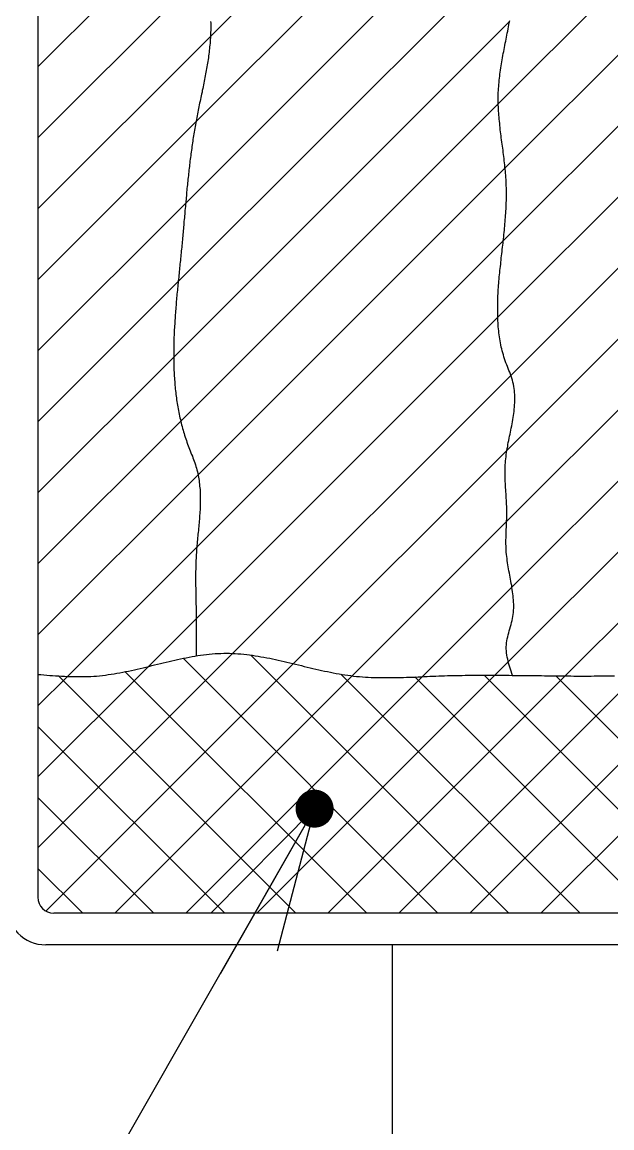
# Model space of a CAD drawing. Extents: x 443 to 1217, y -1921 to -677.
# Drawn here: x 689.72 to 696.98, y -1021.43 to -1007.81 of the extents above; entities that cross this region are included whole.
import ezdxf

# ---------------------------------------------------------------- set-up
doc = ezdxf.new("R2010")
doc.units = 0
doc.header["$MEASUREMENT"] = 0
doc.layers.get('0').update_dxf_attribs({"linetype": 'CONTINUOUS'})
doc.layers.add('3', color=8, linetype='CONTINUOUS')
doc.layers.add('5', color=7, linetype='CONTINUOUS')

msp = doc.modelspace()

# ---------------------------------------------------------------- linework, layer by layer
at = {"color": 8, "linetype": 'Continuous'}
for p, q in [((695.585, -1008.819), (703.146, -1001.258)), ((695.647, -1010.507), (704.895, -1001.258)), ((695.669, -1009.61), (704.021, -1001.258)), ((695.579, -1011.449), (704.935, -1002.094)), ((695.739, -1012.164), (704.927, -1002.976)), ((695.693, -1013.085), (704.897, -1003.88)), ((692.042, -1007.989), (695.551, -1004.481)), ((695.688, -1013.964), (704.86, -1004.792)), ((691.863, -1009.043), (695.609, -1005.297)), ((695.754, -1014.773), (704.836, -1005.691)), ((691.737, -1010.044), (695.713, -1006.067)), ((689.918, -1008.364), (691.821, -1006.461)), ((695.709, -1015.693), (704.841, -1006.56)), ((691.645, -1011.01), (695.79, -1006.866)), ((689.918, -1009.238), (691.971, -1007.186)), ((696.409, -1015.867), (704.876, -1007.4)), ((691.59, -1011.94), (695.724, -1007.806)), ((689.918, -1010.113), (692.042, -1007.989)), ((691.676, -1012.728), (695.585, -1008.819)), ((689.918, -1010.988), (691.863, -1009.043)), ((691.89, -1013.389), (695.669, -1009.61)), ((689.918, -1011.862), (691.737, -1010.044)), ((691.874, -1014.28), (695.647, -1010.507)), ((689.918, -1012.737), (691.645, -1011.01)), ((691.867, -1015.162), (695.579, -1011.449)), ((689.918, -1013.611), (691.59, -1011.94)), ((692.314, -1015.589), (695.739, -1012.164)), ((689.918, -1014.486), (691.676, -1012.728)), ((693.061, -1015.716), (695.693, -1013.085)), ((689.918, -1015.361), (691.89, -1013.389)), ((693.786, -1015.866), (695.688, -1013.964)), ((690.281, -1015.872), (691.874, -1014.28)), ((694.651, -1015.875), (695.754, -1014.773)), ((691.278, -1015.75), (691.867, -1015.162)), ((689.918, -1017.984), (692.314, -1015.589)), ((690.015, -1018.763), (693.061, -1015.716)), ((694.843, -1018.789), (691.704, -1015.65)), ((695.717, -1018.789), (692.538, -1015.61)), ((695.543, -1015.858), (695.709, -1015.693)), ((689.918, -1017.11), (691.278, -1015.75)), ((693.968, -1018.789), (690.994, -1015.815)), ((696.592, -1018.789), (693.649, -1015.846)), ((689.918, -1016.235), (690.281, -1015.872)), ((693.094, -1018.789), (690.171, -1015.867)), ((690.863, -1018.789), (693.786, -1015.866)), ((691.738, -1018.789), (694.651, -1015.875)), ((692.612, -1018.789), (695.543, -1015.858)), ((693.487, -1018.789), (696.409, -1015.867)), ((694.362, -1018.789), (697.288, -1015.863)), ((697.467, -1018.789), (694.557, -1015.879)), ((695.236, -1018.789), (698.15, -1015.875)), ((698.341, -1018.789), (695.41, -1015.858)), ((696.111, -1018.789), (699.017, -1015.883)), ((699.216, -1018.789), (696.292, -1015.866)), ((692.219, -1018.789), (689.918, -1016.489)), ((691.344, -1018.789), (689.918, -1017.363)), ((690.47, -1018.789), (689.918, -1018.238))]:
    msp.add_line(p, q, dxfattribs=at)
at = {"color": 7, "linetype": 'Continuous'}
msp.add_line((693.324, -1017.501), (681.722, -1037.817), dxfattribs=at)
at = {"color": 8}
for q in [(692.046, -1018.791), (692.862, -1019.257)]:
    msp.add_line((693.324, -1017.501), q, dxfattribs=at)
at = {"color": 0}
msp.add_line((693.324, -1017.501), (692.165, -1019.531), dxfattribs=at)
at = {"color": 8, "const_width": 0.234}
msp.add_lwpolyline([(693.441, -1017.501, 1), (693.207, -1017.502, 1), (693.441, -1017.501)], format="xyb", dxfattribs=at)
at = {"layer": '3', "color": 3, "linetype": 'Continuous'}
for p, q in [((689.918, -999.797), (689.918, -1018.594)), ((710.371, -1018.789), (690.113, -1018.789)), ((710.468, -1019.179), (690.016, -1019.179))]:
    msp.add_line(p, q, dxfattribs=at)
at = {"layer": '3', "color": 3}
for p, q in [((692.044, -1007.804), (692.045, -1007.826)), ((695.721, -1007.821), (695.726, -1007.795)), ((692.044, -1007.938), (692.043, -1007.961)), ((692.045, -1007.915), (692.044, -1007.938)), ((692.045, -1007.826), (692.045, -1007.849)), ((692.045, -1007.849), (692.045, -1007.87)), ((692.045, -1007.87), (692.045, -1007.893)), ((692.045, -1007.893), (692.045, -1007.915)), ((695.692, -1007.973), (695.696, -1007.948)), ((695.696, -1007.948), (695.702, -1007.923)), ((695.702, -1007.923), (695.706, -1007.897)), ((695.706, -1007.897), (695.712, -1007.872)), ((695.712, -1007.872), (695.716, -1007.846)), ((695.716, -1007.846), (695.721, -1007.821)), ((692.037, -1008.072), (692.035, -1008.095)), ((692.039, -1008.05), (692.037, -1008.072)), ((692.04, -1008.027), (692.039, -1008.05)), ((692.041, -1008.006), (692.04, -1008.027)), ((692.043, -1007.983), (692.041, -1008.006)), ((692.043, -1007.961), (692.043, -1007.983)), ((695.666, -1008.099), (695.671, -1008.074)), ((695.671, -1008.074), (695.677, -1008.049)), ((695.677, -1008.049), (695.681, -1008.024)), ((695.681, -1008.024), (695.687, -1007.998)), ((695.687, -1007.998), (695.692, -1007.973)), ((692.023, -1008.207), (692.019, -1008.229)), ((692.025, -1008.184), (692.023, -1008.207)), ((692.028, -1008.163), (692.025, -1008.184)), ((692.03, -1008.14), (692.028, -1008.163)), ((692.032, -1008.118), (692.03, -1008.14)), ((692.035, -1008.095), (692.032, -1008.118)), ((695.637, -1008.252), (695.642, -1008.226)), ((695.642, -1008.226), (695.647, -1008.201)), ((695.647, -1008.201), (695.652, -1008.176)), ((695.652, -1008.176), (695.656, -1008.151)), ((695.656, -1008.151), (695.661, -1008.124)), ((695.661, -1008.124), (695.666, -1008.099)), ((691.999, -1008.363), (691.994, -1008.386)), ((692.002, -1008.341), (691.999, -1008.363)), ((692.006, -1008.318), (692.002, -1008.341)), ((692.009, -1008.297), (692.006, -1008.318)), ((692.013, -1008.274), (692.009, -1008.297)), ((692.016, -1008.252), (692.013, -1008.274)), ((692.019, -1008.229), (692.016, -1008.252)), ((695.617, -1008.378), (695.62, -1008.352)), ((695.62, -1008.352), (695.624, -1008.327)), ((695.624, -1008.327), (695.629, -1008.302)), ((695.629, -1008.302), (695.633, -1008.277)), ((695.633, -1008.277), (695.637, -1008.252)), ((691.973, -1008.497), (691.969, -1008.52)), ((691.978, -1008.475), (691.973, -1008.497)), ((691.982, -1008.452), (691.978, -1008.475)), ((691.987, -1008.431), (691.982, -1008.452)), ((691.991, -1008.408), (691.987, -1008.431)), ((691.994, -1008.386), (691.991, -1008.408)), ((695.599, -1008.505), (695.603, -1008.479)), ((695.603, -1008.479), (695.606, -1008.454)), ((695.606, -1008.454), (695.609, -1008.428)), ((695.609, -1008.428), (695.612, -1008.403)), ((695.612, -1008.403), (695.617, -1008.378)), ((691.947, -1008.631), (691.942, -1008.654)), ((691.952, -1008.609), (691.947, -1008.631)), ((691.956, -1008.586), (691.952, -1008.609)), ((691.96, -1008.565), (691.956, -1008.586)), ((691.965, -1008.542), (691.96, -1008.565)), ((691.969, -1008.52), (691.965, -1008.542)), ((695.587, -1008.656), (695.588, -1008.631)), ((695.588, -1008.631), (695.591, -1008.605)), ((695.591, -1008.605), (695.593, -1008.58)), ((695.593, -1008.58), (695.595, -1008.555)), ((695.595, -1008.555), (695.597, -1008.53)), ((695.597, -1008.53), (695.599, -1008.505)), ((691.919, -1008.765), (691.915, -1008.788)), ((691.923, -1008.743), (691.919, -1008.765)), ((691.928, -1008.721), (691.923, -1008.743)), ((691.933, -1008.699), (691.928, -1008.721)), ((691.938, -1008.676), (691.933, -1008.699)), ((691.942, -1008.654), (691.938, -1008.676)), ((695.585, -1008.706), (695.586, -1008.681)), ((695.585, -1008.731), (695.585, -1008.706)), ((695.585, -1008.758), (695.585, -1008.731)), ((695.585, -1008.783), (695.585, -1008.758)), ((695.586, -1008.681), (695.587, -1008.656)), ((691.891, -1008.899), (691.886, -1008.922)), ((691.895, -1008.877), (691.891, -1008.899)), ((691.9, -1008.855), (691.895, -1008.877)), ((691.905, -1008.833), (691.9, -1008.855)), ((691.909, -1008.81), (691.905, -1008.833)), ((691.915, -1008.788), (691.909, -1008.81)), ((695.585, -1008.808), (695.585, -1008.783)), ((695.586, -1008.833), (695.585, -1008.808)), ((695.587, -1008.859), (695.586, -1008.833)), ((695.588, -1008.884), (695.587, -1008.859)), ((695.59, -1008.909), (695.588, -1008.884)), ((691.865, -1009.033), (691.86, -1009.055)), ((691.869, -1009.012), (691.865, -1009.033)), ((691.873, -1008.989), (691.869, -1009.012)), ((691.878, -1008.967), (691.873, -1008.989)), ((691.882, -1008.944), (691.878, -1008.967)), ((691.886, -1008.922), (691.882, -1008.944)), ((695.591, -1008.934), (695.59, -1008.909)), ((695.593, -1008.96), (695.591, -1008.934)), ((695.595, -1008.985), (695.593, -1008.96)), ((695.597, -1009.01), (695.595, -1008.985)), ((695.599, -1009.035), (695.597, -1009.01)), ((695.603, -1009.062), (695.599, -1009.035)), ((691.842, -1009.167), (691.837, -1009.189)), ((691.845, -1009.144), (691.842, -1009.167)), ((691.849, -1009.123), (691.845, -1009.144)), ((691.853, -1009.1), (691.849, -1009.123)), ((691.857, -1009.078), (691.853, -1009.1)), ((691.86, -1009.055), (691.857, -1009.078)), ((695.605, -1009.087), (695.603, -1009.062)), ((695.608, -1009.112), (695.605, -1009.087)), ((695.61, -1009.138), (695.608, -1009.112)), ((695.614, -1009.163), (695.61, -1009.138)), ((695.617, -1009.188), (695.614, -1009.163)), ((691.821, -1009.301), (691.818, -1009.323)), ((691.824, -1009.279), (691.821, -1009.301)), ((691.827, -1009.257), (691.824, -1009.279)), ((691.831, -1009.234), (691.827, -1009.257)), ((691.834, -1009.212), (691.831, -1009.234)), ((691.837, -1009.189), (691.834, -1009.212)), ((695.62, -1009.214), (695.617, -1009.188)), ((695.623, -1009.239), (695.62, -1009.214)), ((695.627, -1009.264), (695.623, -1009.239)), ((695.63, -1009.291), (695.627, -1009.264)), ((695.633, -1009.316), (695.63, -1009.291)), ((695.636, -1009.342), (695.633, -1009.316)), ((691.801, -1009.435), (691.799, -1009.457)), ((691.805, -1009.413), (691.801, -1009.435)), ((691.808, -1009.391), (691.805, -1009.413)), ((691.811, -1009.368), (691.808, -1009.391)), ((691.814, -1009.346), (691.811, -1009.368)), ((691.818, -1009.323), (691.814, -1009.346)), ((695.64, -1009.367), (695.636, -1009.342)), ((695.644, -1009.392), (695.64, -1009.367)), ((695.647, -1009.418), (695.644, -1009.392)), ((695.651, -1009.443), (695.647, -1009.418)), ((695.654, -1009.469), (695.651, -1009.443)), ((691.785, -1009.569), (691.783, -1009.591)), ((691.787, -1009.547), (691.785, -1009.569)), ((691.79, -1009.525), (691.787, -1009.547)), ((691.794, -1009.502), (691.79, -1009.525)), ((691.796, -1009.48), (691.794, -1009.502)), ((691.799, -1009.457), (691.796, -1009.48)), ((695.656, -1009.494), (695.654, -1009.469)), ((695.659, -1009.52), (695.656, -1009.494)), ((695.663, -1009.546), (695.659, -1009.52)), ((695.666, -1009.572), (695.663, -1009.546)), ((695.668, -1009.598), (695.666, -1009.572)), ((691.77, -1009.704), (691.768, -1009.726)), ((691.772, -1009.682), (691.77, -1009.704)), ((691.775, -1009.659), (691.772, -1009.682)), ((691.777, -1009.637), (691.775, -1009.659)), ((691.779, -1009.614), (691.777, -1009.637)), ((691.783, -1009.591), (691.779, -1009.614)), ((695.67, -1009.623), (695.668, -1009.598)), ((695.673, -1009.649), (695.67, -1009.623)), ((695.676, -1009.674), (695.673, -1009.649)), ((695.678, -1009.7), (695.676, -1009.674)), ((695.679, -1009.726), (695.678, -1009.7)), ((691.753, -1009.862), (691.751, -1009.883)), ((691.756, -1009.839), (691.753, -1009.862)), ((691.758, -1009.816), (691.756, -1009.839)), ((691.761, -1009.794), (691.758, -1009.816)), ((691.763, -1009.771), (691.761, -1009.794)), ((691.765, -1009.748), (691.763, -1009.771)), ((691.768, -1009.726), (691.765, -1009.748)), ((695.681, -1009.751), (695.679, -1009.726)), ((695.682, -1009.778), (695.681, -1009.751)), ((695.683, -1009.804), (695.682, -1009.778)), ((695.684, -1009.83), (695.683, -1009.804)), ((695.685, -1009.855), (695.684, -1009.83)), ((695.685, -1009.881), (695.685, -1009.855)), ((691.741, -1009.996), (691.739, -1010.019)), ((691.744, -1009.974), (691.741, -1009.996)), ((691.746, -1009.951), (691.744, -1009.974)), ((691.747, -1009.928), (691.746, -1009.951)), ((691.749, -1009.906), (691.747, -1009.928)), ((691.751, -1009.883), (691.749, -1009.906)), ((695.687, -1009.907), (695.685, -1009.881)), ((695.685, -1009.986), (695.687, -1009.96)), ((695.685, -1010.012), (695.685, -1009.986)), ((695.687, -1009.933), (695.687, -1009.907)), ((695.687, -1009.96), (695.687, -1009.933)), ((691.728, -1010.132), (691.727, -1010.155)), ((691.73, -1010.109), (691.728, -1010.132)), ((691.733, -1010.086), (691.73, -1010.109)), ((691.735, -1010.064), (691.733, -1010.086)), ((691.737, -1010.041), (691.735, -1010.064)), ((691.739, -1010.019), (691.737, -1010.041)), ((695.68, -1010.142), (695.681, -1010.115)), ((695.681, -1010.115), (695.682, -1010.089)), ((695.682, -1010.089), (695.683, -1010.063)), ((695.683, -1010.063), (695.684, -1010.038)), ((695.684, -1010.038), (695.685, -1010.012)), ((691.716, -1010.267), (691.714, -1010.29)), ((691.718, -1010.245), (691.716, -1010.267)), ((691.721, -1010.222), (691.718, -1010.245)), ((691.723, -1010.199), (691.721, -1010.222)), ((691.725, -1010.177), (691.723, -1010.199)), ((691.727, -1010.155), (691.725, -1010.177)), ((695.67, -1010.272), (695.672, -1010.246)), ((695.672, -1010.246), (695.675, -1010.22)), ((695.675, -1010.22), (695.676, -1010.194)), ((695.676, -1010.194), (695.678, -1010.168)), ((695.678, -1010.168), (695.68, -1010.142)), ((691.704, -1010.404), (691.702, -1010.426)), ((691.706, -1010.381), (691.704, -1010.404)), ((691.709, -1010.359), (691.706, -1010.381)), ((691.711, -1010.336), (691.709, -1010.359)), ((691.713, -1010.313), (691.711, -1010.336)), ((691.714, -1010.29), (691.713, -1010.313)), ((695.655, -1010.43), (695.658, -1010.403)), ((695.658, -1010.403), (695.66, -1010.377)), ((695.66, -1010.377), (695.663, -1010.351)), ((695.663, -1010.351), (695.666, -1010.325)), ((695.666, -1010.325), (695.668, -1010.299)), ((695.668, -1010.299), (695.67, -1010.272)), ((691.692, -1010.541), (691.69, -1010.563)), ((691.694, -1010.518), (691.692, -1010.541)), ((691.696, -1010.495), (691.694, -1010.518)), ((691.698, -1010.472), (691.696, -1010.495)), ((691.7, -1010.449), (691.698, -1010.472)), ((691.702, -1010.426), (691.7, -1010.449)), ((695.641, -1010.561), (695.644, -1010.535)), ((695.644, -1010.535), (695.646, -1010.509)), ((695.646, -1010.509), (695.649, -1010.483)), ((695.649, -1010.483), (695.653, -1010.457)), ((695.653, -1010.457), (695.655, -1010.43)), ((691.678, -1010.678), (691.676, -1010.701)), ((691.68, -1010.655), (691.678, -1010.678)), ((691.683, -1010.632), (691.68, -1010.655)), ((691.686, -1010.609), (691.683, -1010.632)), ((691.688, -1010.586), (691.686, -1010.609)), ((691.69, -1010.563), (691.688, -1010.586)), ((695.625, -1010.692), (695.629, -1010.666)), ((695.629, -1010.666), (695.632, -1010.64)), ((695.632, -1010.64), (695.635, -1010.614)), ((695.635, -1010.614), (695.637, -1010.587)), ((695.637, -1010.587), (695.641, -1010.561)), ((691.667, -1010.793), (691.664, -1010.816)), ((691.669, -1010.77), (691.667, -1010.793)), ((691.672, -1010.748), (691.669, -1010.77)), ((691.674, -1010.724), (691.672, -1010.748)), ((691.676, -1010.701), (691.674, -1010.724)), ((695.611, -1010.822), (695.615, -1010.796)), ((695.615, -1010.796), (695.617, -1010.77)), ((695.617, -1010.77), (695.62, -1010.744)), ((695.62, -1010.744), (695.623, -1010.718)), ((695.623, -1010.718), (695.625, -1010.692)), ((691.653, -1010.932), (691.651, -1010.955)), ((691.655, -1010.908), (691.653, -1010.932)), ((691.657, -1010.885), (691.655, -1010.908)), ((691.66, -1010.862), (691.657, -1010.885)), ((691.662, -1010.839), (691.66, -1010.862)), ((691.664, -1010.816), (691.662, -1010.839)), ((695.598, -1010.952), (695.6, -1010.926)), ((695.6, -1010.926), (695.604, -1010.9)), ((695.604, -1010.9), (695.606, -1010.874)), ((695.606, -1010.874), (695.608, -1010.848)), ((695.608, -1010.848), (695.611, -1010.822)), ((691.639, -1011.07), (691.637, -1011.093)), ((691.641, -1011.047), (691.639, -1011.07)), ((691.643, -1011.023), (691.641, -1011.047)), ((691.645, -1011), (691.643, -1011.023)), ((691.648, -1010.978), (691.645, -1011)), ((691.651, -1010.955), (691.648, -1010.978)), ((695.585, -1011.107), (695.587, -1011.081)), ((695.587, -1011.081), (695.59, -1011.056)), ((695.59, -1011.056), (695.592, -1011.03)), ((695.592, -1011.03), (695.594, -1011.004)), ((695.594, -1011.004), (695.596, -1010.978)), ((695.596, -1010.978), (695.598, -1010.952)), ((691.626, -1011.209), (691.624, -1011.231)), ((691.628, -1011.186), (691.626, -1011.209)), ((691.63, -1011.163), (691.628, -1011.186)), ((691.632, -1011.139), (691.63, -1011.163)), ((691.635, -1011.116), (691.632, -1011.139)), ((691.637, -1011.093), (691.635, -1011.116)), ((695.579, -1011.236), (695.58, -1011.211)), ((695.58, -1011.211), (695.581, -1011.185)), ((695.581, -1011.185), (695.583, -1011.158)), ((695.583, -1011.158), (695.584, -1011.133)), ((695.584, -1011.133), (695.585, -1011.107)), ((691.614, -1011.347), (691.613, -1011.371)), ((691.616, -1011.324), (691.614, -1011.347)), ((691.618, -1011.301), (691.616, -1011.324)), ((691.62, -1011.278), (691.618, -1011.301)), ((691.621, -1011.254), (691.62, -1011.278)), ((691.624, -1011.231), (691.621, -1011.254)), ((695.578, -1011.287), (695.579, -1011.262)), ((695.578, -1011.313), (695.578, -1011.287)), ((695.578, -1011.338), (695.578, -1011.313)), ((695.578, -1011.363), (695.578, -1011.338)), ((695.579, -1011.262), (695.579, -1011.236)), ((691.604, -1011.486), (691.603, -1011.509)), ((691.606, -1011.463), (691.604, -1011.486)), ((691.607, -1011.44), (691.606, -1011.463)), ((691.609, -1011.417), (691.607, -1011.44)), ((691.611, -1011.394), (691.609, -1011.417)), ((691.613, -1011.371), (691.611, -1011.394)), ((695.578, -1011.39), (695.578, -1011.363)), ((695.578, -1011.415), (695.578, -1011.39)), ((695.579, -1011.44), (695.578, -1011.415)), ((695.58, -1011.465), (695.579, -1011.44)), ((695.581, -1011.491), (695.58, -1011.465)), ((695.582, -1011.516), (695.581, -1011.491)), ((691.596, -1011.625), (691.595, -1011.648)), ((691.597, -1011.601), (691.596, -1011.625)), ((691.599, -1011.578), (691.597, -1011.601)), ((691.6, -1011.555), (691.599, -1011.578)), ((691.602, -1011.532), (691.6, -1011.555)), ((691.603, -1011.509), (691.602, -1011.532)), ((695.584, -1011.541), (695.582, -1011.516)), ((695.586, -1011.566), (695.584, -1011.541)), ((695.588, -1011.591), (695.586, -1011.566)), ((695.591, -1011.616), (695.588, -1011.591)), ((695.594, -1011.641), (695.591, -1011.616)), ((691.592, -1011.739), (691.591, -1011.762)), ((691.591, -1011.762), (691.591, -1011.785)), ((691.593, -1011.716), (691.592, -1011.739)), ((691.594, -1011.671), (691.593, -1011.694)), ((691.593, -1011.694), (691.593, -1011.716)), ((691.595, -1011.648), (691.594, -1011.671)), ((695.597, -1011.666), (695.594, -1011.641)), ((695.6, -1011.69), (695.597, -1011.666)), ((695.605, -1011.715), (695.6, -1011.69)), ((695.609, -1011.74), (695.605, -1011.715)), ((695.614, -1011.764), (695.609, -1011.74)), ((695.618, -1011.789), (695.614, -1011.764)), ((691.591, -1011.785), (691.59, -1011.808)), ((691.59, -1011.808), (691.59, -1011.831)), ((691.59, -1011.831), (691.59, -1011.854)), ((691.59, -1011.854), (691.59, -1011.877)), ((691.59, -1011.877), (691.59, -1011.9)), ((691.59, -1011.9), (691.59, -1011.922)), ((695.623, -1011.815), (695.618, -1011.789)), ((695.629, -1011.839), (695.623, -1011.815)), ((695.635, -1011.862), (695.629, -1011.839)), ((695.642, -1011.888), (695.635, -1011.862)), ((695.648, -1011.912), (695.642, -1011.888)), ((691.59, -1011.922), (691.59, -1011.945)), ((691.59, -1011.945), (691.59, -1011.968)), ((691.59, -1011.968), (691.59, -1011.991)), ((691.59, -1011.991), (691.591, -1012.014)), ((691.591, -1012.014), (691.591, -1012.037)), ((691.591, -1012.037), (691.592, -1012.06)), ((695.655, -1011.936), (695.648, -1011.912)), ((695.663, -1011.961), (695.655, -1011.936)), ((695.671, -1011.985), (695.663, -1011.961)), ((695.679, -1012.009), (695.671, -1011.985)), ((695.689, -1012.033), (695.679, -1012.009)), ((695.697, -1012.056), (695.689, -1012.033)), ((691.592, -1012.06), (691.593, -1012.083)), ((691.593, -1012.083), (691.593, -1012.106)), ((691.593, -1012.106), (691.594, -1012.127)), ((691.594, -1012.127), (691.595, -1012.15)), ((691.595, -1012.15), (691.597, -1012.173)), ((691.597, -1012.173), (691.599, -1012.196)), ((695.707, -1012.08), (695.697, -1012.056)), ((695.716, -1012.103), (695.707, -1012.08)), ((695.726, -1012.127), (695.716, -1012.103)), ((695.734, -1012.151), (695.726, -1012.127)), ((695.743, -1012.176), (695.734, -1012.151)), ((695.752, -1012.2), (695.743, -1012.176)), ((691.599, -1012.196), (691.6, -1012.219)), ((691.6, -1012.219), (691.602, -1012.241)), ((691.602, -1012.241), (691.603, -1012.264)), ((691.603, -1012.264), (691.605, -1012.286)), ((691.605, -1012.286), (691.607, -1012.308)), ((691.607, -1012.308), (691.609, -1012.331)), ((695.76, -1012.224), (695.752, -1012.2)), ((695.766, -1012.249), (695.76, -1012.224)), ((695.772, -1012.274), (695.766, -1012.249)), ((695.776, -1012.3), (695.772, -1012.274)), ((695.78, -1012.325), (695.776, -1012.3)), ((691.609, -1012.331), (691.612, -1012.353)), ((691.612, -1012.353), (691.615, -1012.376)), ((691.615, -1012.376), (691.617, -1012.399)), ((691.617, -1012.399), (691.62, -1012.42)), ((691.62, -1012.42), (691.623, -1012.443)), ((691.623, -1012.443), (691.626, -1012.465)), ((695.784, -1012.35), (695.78, -1012.325)), ((695.786, -1012.375), (695.784, -1012.35)), ((695.788, -1012.401), (695.786, -1012.375)), ((695.788, -1012.426), (695.788, -1012.401)), ((695.789, -1012.452), (695.788, -1012.426)), ((691.626, -1012.465), (691.629, -1012.487)), ((691.629, -1012.487), (691.632, -1012.51)), ((691.632, -1012.51), (691.637, -1012.532)), ((691.637, -1012.532), (691.64, -1012.553)), ((691.64, -1012.553), (691.644, -1012.576)), ((691.644, -1012.576), (691.648, -1012.598)), ((695.779, -1012.608), (695.781, -1012.582)), ((695.781, -1012.582), (695.785, -1012.556)), ((695.785, -1012.556), (695.786, -1012.529)), ((695.786, -1012.529), (695.788, -1012.503)), ((695.788, -1012.477), (695.789, -1012.452)), ((695.788, -1012.503), (695.788, -1012.477)), ((691.648, -1012.598), (691.652, -1012.62)), ((691.652, -1012.62), (691.656, -1012.642)), ((691.656, -1012.642), (691.662, -1012.665)), ((691.662, -1012.665), (691.666, -1012.686)), ((691.666, -1012.686), (691.672, -1012.708)), ((691.672, -1012.708), (691.676, -1012.73)), ((695.76, -1012.737), (695.764, -1012.71)), ((695.764, -1012.71), (695.768, -1012.685)), ((695.768, -1012.685), (695.773, -1012.659)), ((695.773, -1012.659), (695.776, -1012.633)), ((695.776, -1012.633), (695.779, -1012.608)), ((691.676, -1012.73), (691.681, -1012.752)), ((691.681, -1012.752), (691.687, -1012.774)), ((691.687, -1012.774), (691.692, -1012.795)), ((691.692, -1012.795), (691.699, -1012.817)), ((691.699, -1012.817), (691.704, -1012.839)), ((691.704, -1012.839), (691.711, -1012.861)), ((695.736, -1012.864), (695.74, -1012.839)), ((695.74, -1012.839), (695.745, -1012.813)), ((695.745, -1012.813), (695.751, -1012.788)), ((695.751, -1012.788), (695.755, -1012.763)), ((695.755, -1012.763), (695.76, -1012.737)), ((691.711, -1012.861), (691.717, -1012.881)), ((691.717, -1012.881), (691.724, -1012.903)), ((691.724, -1012.903), (691.732, -1012.925)), ((691.732, -1012.925), (691.738, -1012.947)), ((691.738, -1012.947), (691.746, -1012.968)), ((691.746, -1012.968), (691.753, -1012.989)), ((691.753, -1012.989), (691.761, -1013.01)), ((695.705, -1013.016), (695.709, -1012.99)), ((695.709, -1012.99), (695.715, -1012.965)), ((695.715, -1012.965), (695.72, -1012.939)), ((695.72, -1012.939), (695.725, -1012.914)), ((695.725, -1012.914), (695.73, -1012.889)), ((695.73, -1012.889), (695.736, -1012.864)), ((691.761, -1013.01), (691.769, -1013.032)), ((691.769, -1013.032), (691.776, -1013.053)), ((691.776, -1013.053), (691.785, -1013.074)), ((691.785, -1013.074), (691.794, -1013.095)), ((691.794, -1013.095), (691.801, -1013.117)), ((691.801, -1013.117), (691.81, -1013.138)), ((695.684, -1013.141), (695.688, -1013.116)), ((695.688, -1013.116), (695.692, -1013.091)), ((695.692, -1013.091), (695.696, -1013.066)), ((695.696, -1013.066), (695.701, -1013.041)), ((695.701, -1013.041), (695.705, -1013.016)), ((691.81, -1013.138), (691.819, -1013.158)), ((691.819, -1013.158), (691.826, -1013.18)), ((691.826, -1013.18), (691.834, -1013.201)), ((691.834, -1013.201), (691.843, -1013.223)), ((691.843, -1013.223), (691.849, -1013.243)), ((691.849, -1013.243), (691.857, -1013.265)), ((691.857, -1013.265), (691.863, -1013.287)), ((695.671, -1013.267), (695.673, -1013.241)), ((695.673, -1013.241), (695.676, -1013.216)), ((695.676, -1013.216), (695.678, -1013.191)), ((695.678, -1013.191), (695.681, -1013.166)), ((695.681, -1013.166), (695.684, -1013.141)), ((691.863, -1013.287), (691.87, -1013.308)), ((691.87, -1013.308), (691.875, -1013.329)), ((691.875, -1013.329), (691.881, -1013.351)), ((691.881, -1013.351), (691.886, -1013.373)), ((691.886, -1013.373), (691.891, -1013.395)), ((691.891, -1013.395), (691.895, -1013.417)), ((695.669, -1013.342), (695.67, -1013.317)), ((695.669, -1013.369), (695.669, -1013.342)), ((695.669, -1013.394), (695.669, -1013.369)), ((695.67, -1013.42), (695.669, -1013.394)), ((695.67, -1013.292), (695.671, -1013.267)), ((695.67, -1013.317), (695.67, -1013.292)), ((691.895, -1013.417), (691.898, -1013.438)), ((691.898, -1013.438), (691.902, -1013.461)), ((691.902, -1013.461), (691.905, -1013.483)), ((691.905, -1013.483), (691.907, -1013.505)), ((691.907, -1013.505), (691.909, -1013.528)), ((691.909, -1013.528), (691.911, -1013.55)), ((695.671, -1013.445), (695.67, -1013.42)), ((695.672, -1013.471), (695.671, -1013.445)), ((695.673, -1013.496), (695.672, -1013.471)), ((695.675, -1013.522), (695.673, -1013.496)), ((695.676, -1013.547), (695.675, -1013.522)), ((691.911, -1013.55), (691.914, -1013.572)), ((691.914, -1013.572), (691.915, -1013.594)), ((691.915, -1013.594), (691.916, -1013.617)), ((691.916, -1013.617), (691.916, -1013.64)), ((691.916, -1013.64), (691.917, -1013.662)), ((691.917, -1013.662), (691.917, -1013.685)), ((695.678, -1013.574), (695.676, -1013.547)), ((695.679, -1013.599), (695.678, -1013.574)), ((695.681, -1013.625), (695.679, -1013.599)), ((695.682, -1013.651), (695.681, -1013.625)), ((695.683, -1013.676), (695.682, -1013.651)), ((691.915, -1013.798), (691.914, -1013.821)), ((691.916, -1013.775), (691.915, -1013.798)), ((691.917, -1013.73), (691.916, -1013.753)), ((691.916, -1013.753), (691.916, -1013.775)), ((691.917, -1013.685), (691.917, -1013.708)), ((691.917, -1013.708), (691.917, -1013.73)), ((695.685, -1013.702), (695.683, -1013.676)), ((695.687, -1013.727), (695.685, -1013.702)), ((695.688, -1013.753), (695.687, -1013.727)), ((695.689, -1013.779), (695.688, -1013.753)), ((695.689, -1013.805), (695.689, -1013.779)), ((695.69, -1013.831), (695.689, -1013.805)), ((691.906, -1013.936), (691.904, -1013.959)), ((691.907, -1013.912), (691.906, -1013.936)), ((691.909, -1013.89), (691.907, -1013.912)), ((691.91, -1013.867), (691.909, -1013.89)), ((691.912, -1013.844), (691.91, -1013.867)), ((691.914, -1013.821), (691.912, -1013.844)), ((695.688, -1013.959), (695.689, -1013.933)), ((695.689, -1013.933), (695.69, -1013.907)), ((695.69, -1013.856), (695.69, -1013.831)), ((695.69, -1013.882), (695.69, -1013.856)), ((695.69, -1013.907), (695.69, -1013.882)), ((691.893, -1014.074), (691.891, -1014.098)), ((691.895, -1014.051), (691.893, -1014.074)), ((691.897, -1014.028), (691.895, -1014.051)), ((691.899, -1014.005), (691.897, -1014.028)), ((691.902, -1013.982), (691.899, -1014.005)), ((691.904, -1013.959), (691.902, -1013.982)), ((695.683, -1014.087), (695.684, -1014.062)), ((695.684, -1014.062), (695.685, -1014.036)), ((695.685, -1014.036), (695.687, -1014.011)), ((695.687, -1014.011), (695.688, -1013.984)), ((695.688, -1013.984), (695.688, -1013.959)), ((691.88, -1014.212), (691.878, -1014.235)), ((691.882, -1014.189), (691.88, -1014.212)), ((691.884, -1014.166), (691.882, -1014.189)), ((691.886, -1014.143), (691.884, -1014.166)), ((691.888, -1014.121), (691.886, -1014.143)), ((691.891, -1014.098), (691.888, -1014.121)), ((695.68, -1014.189), (695.681, -1014.164)), ((695.68, -1014.215), (695.68, -1014.189)), ((695.68, -1014.24), (695.68, -1014.215)), ((695.681, -1014.138), (695.682, -1014.113)), ((695.681, -1014.164), (695.681, -1014.138)), ((695.682, -1014.113), (695.683, -1014.087)), ((691.869, -1014.351), (691.867, -1014.373)), ((691.87, -1014.328), (691.869, -1014.351)), ((691.872, -1014.305), (691.87, -1014.328)), ((691.873, -1014.282), (691.872, -1014.305)), ((691.875, -1014.259), (691.873, -1014.282)), ((691.878, -1014.235), (691.875, -1014.259)), ((695.681, -1014.267), (695.68, -1014.24)), ((695.681, -1014.292), (695.681, -1014.267)), ((695.683, -1014.318), (695.681, -1014.292)), ((695.684, -1014.343), (695.683, -1014.318)), ((695.687, -1014.369), (695.684, -1014.343)), ((691.861, -1014.488), (691.86, -1014.511)), ((691.862, -1014.465), (691.861, -1014.488)), ((691.863, -1014.442), (691.862, -1014.465)), ((691.865, -1014.419), (691.863, -1014.442)), ((691.866, -1014.396), (691.865, -1014.419)), ((691.867, -1014.373), (691.866, -1014.396)), ((695.69, -1014.394), (695.687, -1014.369)), ((695.693, -1014.42), (695.69, -1014.394)), ((695.696, -1014.445), (695.693, -1014.42)), ((695.7, -1014.472), (695.696, -1014.445)), ((695.704, -1014.497), (695.7, -1014.472)), ((691.86, -1014.555), (691.859, -1014.578)), ((691.859, -1014.578), (691.859, -1014.601)), ((691.859, -1014.601), (691.859, -1014.624)), ((691.859, -1014.624), (691.859, -1014.647)), ((691.86, -1014.511), (691.86, -1014.534)), ((691.86, -1014.534), (691.86, -1014.555)), ((695.708, -1014.523), (695.704, -1014.497)), ((695.713, -1014.548), (695.708, -1014.523)), ((695.717, -1014.574), (695.713, -1014.548)), ((695.722, -1014.599), (695.717, -1014.574)), ((695.727, -1014.625), (695.722, -1014.599)), ((695.732, -1014.65), (695.727, -1014.625)), ((691.859, -1014.647), (691.859, -1014.67)), ((691.859, -1014.67), (691.859, -1014.692)), ((691.859, -1014.692), (691.859, -1014.715)), ((691.859, -1014.715), (691.859, -1014.737)), ((691.859, -1014.737), (691.859, -1014.76)), ((691.859, -1014.76), (691.86, -1014.782)), ((695.737, -1014.676), (695.732, -1014.65)), ((695.741, -1014.701), (695.737, -1014.676)), ((695.745, -1014.728), (695.741, -1014.701)), ((695.751, -1014.753), (695.745, -1014.728)), ((695.754, -1014.779), (695.751, -1014.753)), ((691.86, -1014.782), (691.86, -1014.805)), ((691.86, -1014.805), (691.86, -1014.828)), ((691.86, -1014.828), (691.861, -1014.851)), ((691.861, -1014.851), (691.861, -1014.873)), ((691.861, -1014.873), (691.861, -1014.895)), ((691.861, -1014.895), (691.862, -1014.918)), ((695.758, -1014.804), (695.754, -1014.779)), ((695.762, -1014.83), (695.758, -1014.804)), ((695.765, -1014.855), (695.762, -1014.83)), ((695.768, -1014.88), (695.765, -1014.855)), ((695.77, -1014.906), (695.768, -1014.88)), ((691.862, -1014.918), (691.862, -1014.94)), ((691.862, -1014.94), (691.863, -1014.963)), ((691.863, -1014.963), (691.863, -1014.986)), ((691.863, -1014.986), (691.865, -1015.009)), ((691.865, -1015.009), (691.865, -1015.031)), ((691.865, -1015.031), (691.865, -1015.053)), ((695.773, -1014.931), (695.77, -1014.906)), ((695.774, -1014.957), (695.773, -1014.931)), ((695.775, -1014.983), (695.774, -1014.957)), ((695.774, -1015.058), (695.775, -1015.033)), ((695.775, -1015.008), (695.775, -1014.983)), ((695.775, -1015.033), (695.775, -1015.008)), ((691.865, -1015.053), (691.866, -1015.076)), ((691.866, -1015.076), (691.866, -1015.098)), ((691.866, -1015.098), (691.867, -1015.121)), ((691.867, -1015.121), (691.867, -1015.144)), ((691.867, -1015.144), (691.867, -1015.167)), ((691.867, -1015.167), (691.867, -1015.189)), ((695.755, -1015.184), (695.761, -1015.159)), ((695.761, -1015.159), (695.765, -1015.134)), ((695.765, -1015.134), (695.769, -1015.109)), ((695.769, -1015.109), (695.772, -1015.084)), ((695.772, -1015.084), (695.774, -1015.058)), ((691.867, -1015.189), (691.868, -1015.212)), ((691.868, -1015.212), (691.868, -1015.234)), ((691.868, -1015.234), (691.868, -1015.257)), ((691.868, -1015.257), (691.868, -1015.279)), ((691.868, -1015.279), (691.868, -1015.302)), ((691.868, -1015.302), (691.868, -1015.325)), ((695.715, -1015.335), (695.721, -1015.31)), ((695.721, -1015.31), (695.729, -1015.285)), ((695.729, -1015.285), (695.737, -1015.259)), ((695.737, -1015.259), (695.743, -1015.234)), ((695.743, -1015.234), (695.75, -1015.209)), ((695.75, -1015.209), (695.755, -1015.184)), ((691.868, -1015.325), (691.868, -1015.348)), ((691.868, -1015.348), (691.868, -1015.371)), ((691.868, -1015.371), (691.868, -1015.392)), ((691.868, -1015.392), (691.868, -1015.415)), ((691.868, -1015.415), (691.868, -1015.438)), ((691.868, -1015.438), (691.868, -1015.461)), ((695.688, -1015.459), (695.692, -1015.434)), ((695.692, -1015.434), (695.696, -1015.409)), ((695.696, -1015.409), (695.702, -1015.384)), ((695.702, -1015.384), (695.708, -1015.359)), ((695.708, -1015.359), (695.715, -1015.335)), ((691.868, -1015.484), (691.867, -1015.506)), ((691.867, -1015.506), (691.867, -1015.529)), ((691.867, -1015.529), (691.867, -1015.552)), ((691.867, -1015.552), (691.867, -1015.574)), ((691.867, -1015.574), (691.867, -1015.597)), ((691.868, -1015.461), (691.868, -1015.484)), ((695.683, -1015.509), (695.685, -1015.484)), ((695.683, -1015.534), (695.683, -1015.509)), ((695.685, -1015.559), (695.683, -1015.534)), ((695.685, -1015.484), (695.688, -1015.459)), ((695.688, -1015.584), (695.685, -1015.559)), ((691.39, -1015.723), (691.425, -1015.714)), ((691.425, -1015.714), (691.461, -1015.705)), ((691.461, -1015.705), (691.496, -1015.696)), ((691.496, -1015.696), (691.532, -1015.689)), ((691.532, -1015.689), (691.567, -1015.68)), ((691.567, -1015.68), (691.603, -1015.673)), ((691.603, -1015.673), (691.638, -1015.664)), ((691.638, -1015.664), (691.674, -1015.656)), ((691.674, -1015.656), (691.71, -1015.649)), ((691.71, -1015.649), (691.745, -1015.642)), ((691.745, -1015.642), (691.779, -1015.634)), ((691.779, -1015.634), (691.815, -1015.628)), ((691.815, -1015.628), (691.85, -1015.622)), ((691.85, -1015.622), (691.886, -1015.617)), ((691.867, -1015.597), (691.867, -1015.619)), ((691.886, -1015.617), (691.921, -1015.611)), ((691.921, -1015.611), (691.957, -1015.606)), ((691.957, -1015.606), (691.992, -1015.602)), ((691.992, -1015.602), (692.028, -1015.598)), ((692.028, -1015.598), (692.063, -1015.595)), ((692.063, -1015.595), (692.099, -1015.592)), ((692.099, -1015.592), (692.134, -1015.59)), ((692.134, -1015.59), (692.17, -1015.589)), ((692.17, -1015.589), (692.205, -1015.588)), ((692.205, -1015.588), (692.24, -1015.588)), ((692.24, -1015.588), (692.275, -1015.588)), ((692.275, -1015.588), (692.31, -1015.589)), ((692.31, -1015.589), (692.346, -1015.591)), ((692.346, -1015.591), (692.381, -1015.593)), ((692.381, -1015.593), (692.417, -1015.596)), ((692.417, -1015.596), (692.452, -1015.599)), ((692.452, -1015.599), (692.488, -1015.603)), ((692.488, -1015.603), (692.523, -1015.608)), ((692.523, -1015.608), (692.559, -1015.613)), ((692.559, -1015.613), (692.594, -1015.618)), ((692.594, -1015.618), (692.63, -1015.623)), ((692.63, -1015.623), (692.664, -1015.63)), ((692.664, -1015.63), (692.7, -1015.637)), ((692.7, -1015.637), (692.735, -1015.643)), ((692.735, -1015.643), (692.771, -1015.65)), ((692.771, -1015.65), (692.806, -1015.657)), ((692.806, -1015.657), (692.842, -1015.665)), ((692.842, -1015.665), (692.877, -1015.673)), ((692.877, -1015.673), (692.913, -1015.681)), ((692.913, -1015.681), (692.949, -1015.689)), ((692.949, -1015.689), (692.984, -1015.698)), ((692.984, -1015.698), (693.02, -1015.706)), ((693.02, -1015.706), (693.055, -1015.715)), ((693.055, -1015.715), (693.091, -1015.723)), ((695.691, -1015.609), (695.688, -1015.584)), ((695.695, -1015.634), (695.691, -1015.609)), ((695.701, -1015.659), (695.695, -1015.634)), ((695.706, -1015.685), (695.701, -1015.659)), ((695.713, -1015.71), (695.706, -1015.685)), ((695.72, -1015.735), (695.713, -1015.71)), ((689.918, -1015.849), (689.955, -1015.851)), ((689.955, -1015.851), (689.991, -1015.855)), ((689.991, -1015.855), (690.027, -1015.857)), ((690.749, -1015.856), (690.783, -1015.851)), ((690.783, -1015.851), (690.819, -1015.846)), ((690.819, -1015.846), (690.855, -1015.84)), ((690.855, -1015.84), (690.891, -1015.834)), ((690.891, -1015.834), (690.927, -1015.828)), ((690.927, -1015.828), (690.963, -1015.821)), ((690.963, -1015.821), (690.998, -1015.814)), ((690.998, -1015.814), (691.034, -1015.807)), ((691.034, -1015.807), (691.07, -1015.799)), ((691.07, -1015.799), (691.106, -1015.791)), ((691.106, -1015.791), (691.141, -1015.783)), ((691.141, -1015.783), (691.177, -1015.775)), ((691.177, -1015.775), (691.213, -1015.766)), ((691.213, -1015.766), (691.248, -1015.758)), ((691.248, -1015.758), (691.284, -1015.749)), ((691.284, -1015.749), (691.319, -1015.74)), ((691.319, -1015.74), (691.354, -1015.731)), ((691.354, -1015.731), (691.39, -1015.723)), ((693.091, -1015.723), (693.127, -1015.731)), ((693.127, -1015.731), (693.161, -1015.74)), ((693.161, -1015.74), (693.197, -1015.749)), ((693.197, -1015.749), (693.233, -1015.758)), ((693.233, -1015.758), (693.268, -1015.766)), ((693.268, -1015.766), (693.304, -1015.775)), ((693.304, -1015.775), (693.34, -1015.783)), ((693.34, -1015.783), (693.375, -1015.791)), ((693.375, -1015.791), (693.411, -1015.799)), ((693.411, -1015.799), (693.447, -1015.807)), ((693.447, -1015.807), (693.483, -1015.814)), ((693.483, -1015.814), (693.519, -1015.822)), ((693.519, -1015.822), (693.554, -1015.828)), ((693.554, -1015.828), (693.59, -1015.836)), ((693.59, -1015.836), (693.626, -1015.841)), ((693.626, -1015.841), (693.662, -1015.848)), ((693.662, -1015.848), (693.698, -1015.853)), ((693.698, -1015.853), (693.734, -1015.859)), ((695.728, -1015.76), (695.72, -1015.735)), ((695.737, -1015.785), (695.728, -1015.76)), ((695.744, -1015.81), (695.737, -1015.785)), ((695.753, -1015.835), (695.744, -1015.81)), ((695.762, -1015.86), (695.753, -1015.835)), ((690.027, -1015.857), (690.063, -1015.86)), ((690.063, -1015.86), (690.099, -1015.862)), ((690.099, -1015.862), (690.136, -1015.864)), ((690.136, -1015.864), (690.172, -1015.867)), ((690.172, -1015.867), (690.208, -1015.869)), ((690.208, -1015.869), (690.244, -1015.871)), ((690.244, -1015.871), (690.28, -1015.872)), ((690.28, -1015.872), (690.316, -1015.874)), ((690.316, -1015.874), (690.352, -1015.874)), ((690.352, -1015.874), (690.389, -1015.875)), ((690.389, -1015.875), (690.425, -1015.875)), ((690.425, -1015.875), (690.461, -1015.875)), ((690.461, -1015.875), (690.497, -1015.875)), ((690.497, -1015.875), (690.533, -1015.874)), ((690.533, -1015.874), (690.569, -1015.872)), ((690.569, -1015.872), (690.605, -1015.87)), ((690.605, -1015.87), (690.641, -1015.868)), ((690.641, -1015.868), (690.677, -1015.864)), ((690.677, -1015.864), (690.713, -1015.86)), ((690.713, -1015.86), (690.749, -1015.856)), ((693.734, -1015.859), (693.77, -1015.863)), ((693.77, -1015.863), (693.805, -1015.868)), ((693.805, -1015.868), (693.84, -1015.872)), ((693.84, -1015.872), (693.876, -1015.875)), ((693.876, -1015.875), (693.912, -1015.878)), ((693.912, -1015.878), (693.949, -1015.881)), ((693.949, -1015.881), (693.985, -1015.883)), ((693.985, -1015.883), (694.021, -1015.885)), ((694.021, -1015.885), (694.057, -1015.886)), ((694.057, -1015.886), (694.093, -1015.887)), ((694.093, -1015.887), (694.129, -1015.888)), ((694.129, -1015.888), (694.165, -1015.888)), ((694.165, -1015.888), (694.201, -1015.888)), ((694.201, -1015.888), (694.237, -1015.888)), ((694.237, -1015.888), (694.273, -1015.888)), ((694.273, -1015.888), (694.31, -1015.887)), ((694.31, -1015.887), (694.346, -1015.886)), ((694.346, -1015.886), (694.382, -1015.886)), ((694.382, -1015.886), (694.418, -1015.885)), ((694.418, -1015.885), (694.454, -1015.884)), ((694.454, -1015.884), (694.49, -1015.882)), ((694.49, -1015.882), (694.527, -1015.881)), ((694.527, -1015.881), (694.563, -1015.88)), ((694.563, -1015.88), (694.599, -1015.877)), ((694.599, -1015.877), (694.635, -1015.876)), ((694.635, -1015.876), (694.671, -1015.874)), ((694.671, -1015.874), (694.708, -1015.873)), ((694.708, -1015.873), (694.744, -1015.871)), ((694.744, -1015.871), (694.78, -1015.87)), ((694.78, -1015.87), (694.816, -1015.869)), ((694.816, -1015.869), (694.852, -1015.867)), ((694.852, -1015.867), (694.889, -1015.865)), ((694.889, -1015.865), (694.925, -1015.864)), ((694.925, -1015.864), (694.961, -1015.863)), ((694.961, -1015.863), (694.997, -1015.863)), ((694.997, -1015.863), (695.033, -1015.862)), ((695.033, -1015.862), (695.07, -1015.861)), ((695.07, -1015.861), (695.106, -1015.86)), ((695.106, -1015.86), (695.142, -1015.86)), ((695.142, -1015.86), (695.178, -1015.859)), ((695.178, -1015.859), (695.214, -1015.859)), ((695.214, -1015.859), (695.25, -1015.859)), ((695.25, -1015.859), (695.287, -1015.858)), ((695.287, -1015.858), (695.323, -1015.858)), ((695.323, -1015.858), (695.358, -1015.858)), ((695.358, -1015.858), (695.394, -1015.858)), ((695.394, -1015.858), (695.43, -1015.858)), ((695.43, -1015.858), (695.466, -1015.858)), ((695.466, -1015.858), (695.502, -1015.858)), ((695.502, -1015.858), (695.539, -1015.858)), ((695.539, -1015.858), (695.575, -1015.858)), ((695.575, -1015.858), (695.611, -1015.859)), ((695.611, -1015.859), (695.647, -1015.859)), ((695.647, -1015.859), (695.683, -1015.859)), ((695.683, -1015.859), (695.719, -1015.859)), ((695.719, -1015.859), (695.755, -1015.86)), ((695.755, -1015.86), (695.791, -1015.86)), ((695.791, -1015.86), (695.828, -1015.86)), ((695.828, -1015.86), (695.864, -1015.861)), ((695.864, -1015.861), (695.9, -1015.861)), ((695.9, -1015.861), (695.936, -1015.861)), ((695.936, -1015.861), (695.972, -1015.862)), ((695.972, -1015.862), (696.008, -1015.862)), ((696.008, -1015.862), (696.044, -1015.863)), ((696.044, -1015.863), (696.08, -1015.863)), ((696.08, -1015.863), (696.116, -1015.863)), ((696.116, -1015.863), (696.153, -1015.864)), ((696.153, -1015.864), (696.189, -1015.864)), ((696.189, -1015.864), (696.225, -1015.865)), ((696.225, -1015.865), (696.261, -1015.865)), ((696.261, -1015.865), (696.297, -1015.865)), ((696.297, -1015.865), (696.333, -1015.867)), ((696.333, -1015.867), (696.369, -1015.867)), ((696.369, -1015.867), (696.405, -1015.867)), ((696.405, -1015.867), (696.441, -1015.867)), ((696.441, -1015.867), (696.478, -1015.867)), ((696.478, -1015.867), (696.514, -1015.868)), ((696.514, -1015.868), (696.55, -1015.868)), ((696.55, -1015.868), (696.586, -1015.868)), ((696.586, -1015.868), (696.622, -1015.868)), ((696.622, -1015.868), (696.658, -1015.868)), ((696.658, -1015.868), (696.694, -1015.868)), ((696.694, -1015.868), (696.729, -1015.868)), ((696.729, -1015.868), (696.765, -1015.867)), ((696.765, -1015.867), (696.803, -1015.867)), ((696.803, -1015.867), (696.838, -1015.867)), ((696.838, -1015.867), (696.874, -1015.867)), ((696.874, -1015.867), (696.91, -1015.867)), ((696.91, -1015.867), (696.946, -1015.865)), ((696.946, -1015.865), (696.982, -1015.865)), ((696.982, -1015.865), (697.018, -1015.865))]:
    msp.add_line(p, q, dxfattribs=at)
at = {"layer": '3', "color": 3, "linetype": 'Continuous'}
for centre, radius in [((690.016, -1018.692), 0.487), ((690.113, -1018.594), 0.195)]:
    msp.add_arc(centre, radius, 180, 270, dxfattribs=at)
at = {"layer": '5', "color": 3, "linetype": 'Continuous'}
msp.add_line((694.277, -1019.179), (694.277, -1040.216), dxfattribs=at)

doc.saveas('drawing.dxf')
